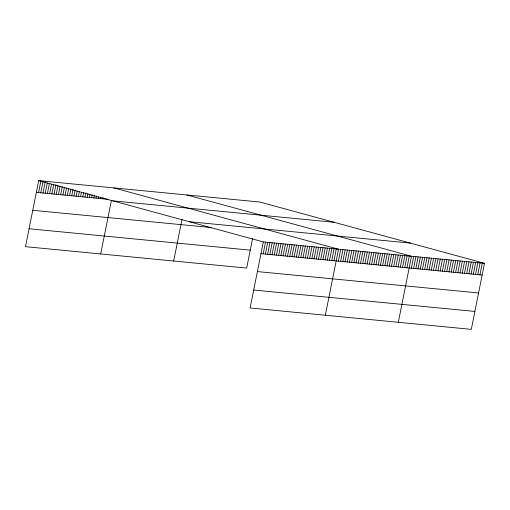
<?xml version="1.0" encoding="UTF-8"?>
<svg xmlns="http://www.w3.org/2000/svg" width="510" height="510" viewBox="0 0 510 510"><rect width="100%" height="100%" fill="white"/><g stroke="black" fill="none" stroke-linecap="round" stroke-linejoin="round"><path stroke-width="0.76" d="M484.5 263.319L263.319 241.925L250.123 307.963L471.304 329.358L484.5 263.319L259.877 202.036L38.696 180.642L25.5 246.681L246.681 268.075L252.571 238.61M38.562 192.589L40.908 180.859M40.774 192.799L43.12 181.069M42.987 193.016L45.333 181.286M45.199 193.233L47.252 182.969M47.411 193.443L49.464 183.179M49.623 193.66L51.529 184.129M51.835 193.87L53.741 184.34M54.047 194.087L55.953 184.556M56.259 194.297L58.019 185.5M58.471 194.514L60.084 186.45M60.684 194.731L62.296 186.66M62.896 194.941L64.362 187.61M65.108 195.158L66.568 187.827M67.32 195.368L68.633 188.77M69.532 195.585L70.845 188.987M71.744 195.795L73.057 189.197M73.95 196.012L75.123 190.147M76.162 196.222L77.188 191.091M78.374 196.439L79.401 191.307M80.586 196.656L81.466 192.251M82.798 196.866L83.678 192.468M85.011 197.083L85.89 192.684M87.223 197.293L87.956 193.628M89.435 197.51L90.021 194.578M91.647 197.721L92.233 194.788M93.859 197.937L94.299 195.738M96.071 198.148L96.511 195.948M98.283 198.364L98.577 196.898M100.495 198.581L100.789 197.109M102.708 198.792L103.001 197.325M100.7 253.954L111.403 200.392M173.693 261.018L182.006 219.402M263.185 253.872L265.531 242.142M265.398 254.082L267.744 242.352M267.61 254.299L269.956 242.569M269.822 254.509L272.168 242.779M272.034 254.726L274.374 242.996M274.246 254.936L276.586 243.206M276.458 255.153L278.798 243.423M278.67 255.363L281.01 243.633M280.882 255.58L283.222 243.85M283.095 255.797L285.434 244.067M285.3 256.007L287.646 244.277M287.512 256.224L289.858 244.494M289.725 256.434L292.071 244.704M291.937 256.651L294.283 244.921M294.149 256.861L296.495 245.131M296.361 257.078L298.707 245.348M298.573 257.289L300.919 245.559M300.785 257.505L303.131 245.775M302.997 257.722L305.343 245.992M305.209 257.933L307.555 246.202M307.422 258.149L309.768 246.419M309.634 258.36L311.98 246.63M311.846 258.576L314.192 246.846M314.058 258.787L316.404 247.057M316.27 259.003L318.616 247.273M318.482 259.214L320.822 247.484M320.694 259.431L323.034 247.701M322.906 259.647L325.246 247.917M325.119 259.858L327.458 248.128M327.331 260.074L329.67 248.344M329.543 260.285L331.882 248.555M331.755 260.502L334.095 248.772M333.961 260.712L336.307 248.982M325.323 315.237L338.519 249.199L113.896 187.916M338.385 261.139L340.731 249.409M340.597 261.356L342.943 249.626M342.809 261.573L345.155 249.843M345.021 261.783L347.367 250.053M347.233 262L349.579 250.27M349.446 262.21L351.792 250.48M351.658 262.427L354.004 250.697M353.87 262.637L356.216 250.907M356.082 262.854L358.428 251.124M358.294 263.071L360.64 251.334M360.506 263.281L362.852 251.551M362.718 263.498L365.064 251.768M364.93 263.708L367.27 251.978M367.143 263.925L369.482 252.195M369.355 264.135L371.694 252.405M371.567 264.352L373.906 252.622M373.779 264.562L376.119 252.833M375.991 264.779L378.331 253.049M378.203 264.996L380.543 253.26M380.409 265.206L382.755 253.476M382.621 265.423L384.967 253.693M384.833 265.633L387.179 253.903M387.045 265.85L389.391 254.12M389.257 266.061L391.603 254.331M391.47 266.277L393.816 254.547M393.682 266.488L396.028 254.758M395.894 266.704L398.24 254.974M398.106 266.921L400.452 255.185M400.318 267.132L402.664 255.402M402.53 267.348L404.876 255.618M404.742 267.559L407.088 255.829M406.954 267.776L409.3 256.045M398.316 322.294L411.513 256.256L186.889 194.979M411.379 268.203L413.725 256.473M413.591 268.413L415.93 256.683M415.803 268.63L418.143 256.9M418.015 268.846L420.355 257.11M420.227 269.057L422.567 257.327M422.439 269.274L424.779 257.544M424.651 269.484L426.991 257.754M426.857 269.701L429.203 257.971M429.069 269.911L431.415 258.181M431.281 270.128L433.627 258.398M433.494 270.338L435.84 258.608M435.706 270.555L438.052 258.825M437.918 270.772L440.264 259.035M440.13 270.982L442.476 259.252M442.342 271.199L444.688 259.469M444.554 271.409L446.9 259.679M446.766 271.626L449.112 259.896M448.978 271.836L451.325 260.106M451.191 272.053L453.537 260.323M453.403 272.263L455.749 260.534M455.615 272.48L457.961 260.75M457.827 272.697L460.173 260.961M460.039 272.907L462.379 261.177M462.251 273.124L464.591 261.394M464.463 273.334L466.803 261.604M466.675 273.551L469.015 261.821M468.888 273.762L471.227 262.032M471.1 273.978L473.439 262.248M473.312 274.189L475.651 262.459M475.518 274.405L477.864 262.675M477.73 274.622L480.076 262.886M479.942 274.833L482.288 263.103M36.35 192.372L108.605 199.365M112.818 200.863L334.005 222.258M189.191 221.703L410.378 243.091M32.774 210.298L211.191 227.556M29.083 228.76L250.263 250.155M260.973 253.655L482.154 275.049M257.391 271.575L478.578 292.969M253.699 290.043L474.886 311.431M38.696 180.642L263.319 241.925"/></g></svg>
